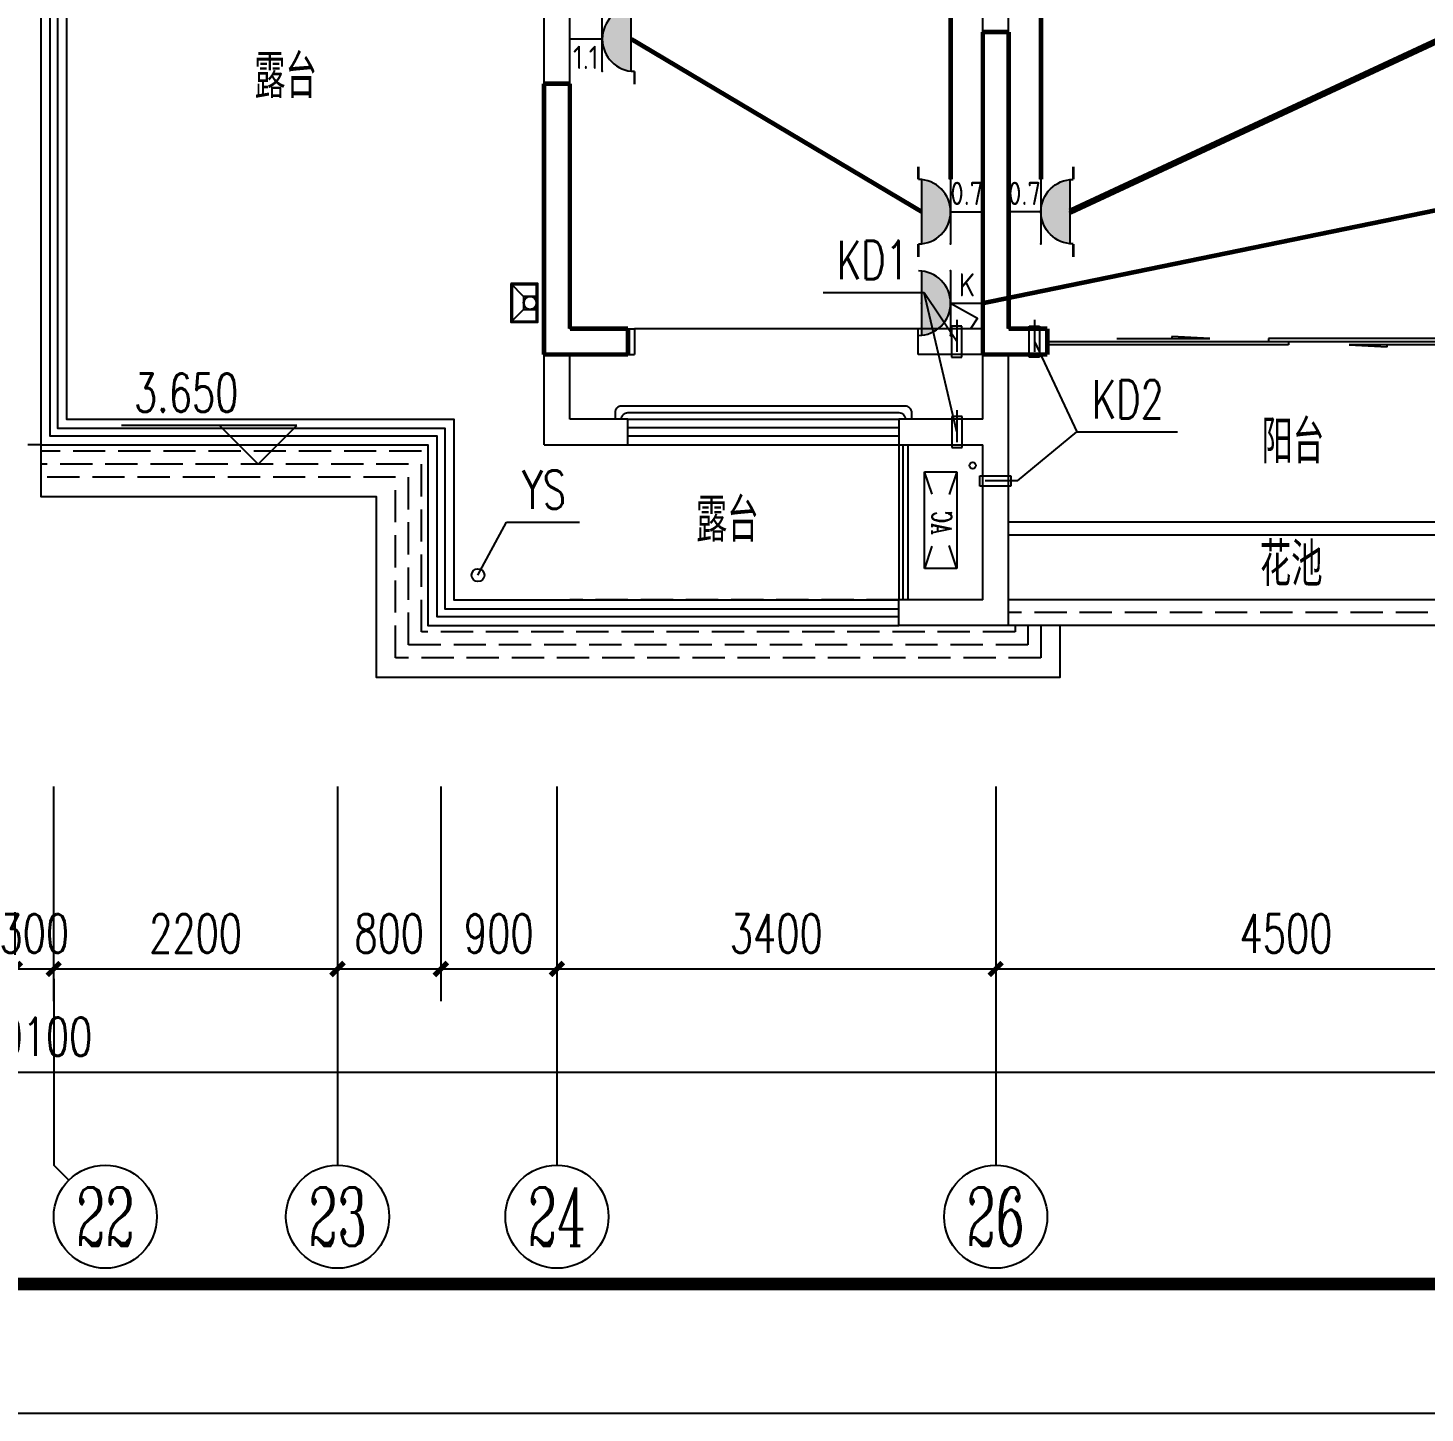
# Model space of a CAD drawing. Extents: x -993182 to -819982, y 169304 to 600104.
# Drawn here: x -954348 to -943521, y 362504 to 373238 of the extents above; entities that cross this region are included whole.
import ezdxf
from ezdxf.enums import TextEntityAlignment as Align

# ---------------------------------------------------------------- set-up
doc = ezdxf.new("R2010")
doc.units = 0
doc.header["$LTSCALE"] = 1000
doc.header["$MEASUREMENT"] = 0
doc.linetypes.add('DASH', pattern=[0.35, 0.25, -0.1])
for name, color, linetype in [('AXIS', 3, 'Continuous'), ('AXIS_TEXT', 7, 'Continuous'), ('DIM_ELEV', 3, 'Continuous'), ('DIM_LEAD', 3, 'Continuous'), ('EQUIP-插座', 3, 'Continuous'), ('kan', 146, 'Continuous'), ('KTIAO', 124, 'Continuous'), ('PUB_TEXT', 7, 'Continuous'), ('PUB_TITLE', 146, 'Continuous'), ('WALL', 4, 'Continuous'), ('WINDOW', 2, 'Continuous'), ('WIRE-插座', 5, 'Continuous'), ('冷凝水管', 6, 'Continuous'), ('屋面', 139, 'Continuous'), ('栏杆', 169, 'Continuous'), ('空调、空调洞', 66, 'Continuous'), ('面层', 215, 'Continuous')]:
    doc.layers.add(name, color=color, linetype=linetype)
doc.layers.add('RENDERING', color=125, linetype='Continuous', lineweight=13)
doc.styles.add('_ROMANC', font='romanc__.ttf', dxfattribs={"width": 0.700005})
doc.styles.add('_TCH_AXIS', font='COMPLEX', dxfattribs={"bigfont": 'GBCBIG'})
doc.styles.add('_TCH_DIM', font='SIMPLEX', dxfattribs={"bigfont": 'GBCBIG'})
doc.styles.add('_TCH_DIM_T3', font='SIMPLEX', dxfattribs={"width": 0.705882, "bigfont": 'GBCBIG'})
doc.styles.add('_TCH_LABEL', font='COMPLEX', dxfattribs={"bigfont": 'GBCBIG'})
doc.styles.add('_TEL_ATTDEF', font='GBENOR', dxfattribs={"width": 0.8, "height": 3, "bigfont": 'GBCBIG'})
doc.styles.add('COMPLEX', font='COMPLEX')
doc.styles.add('DIM_FONT', font='simplex_.ttf', dxfattribs={"width": 0.7, "bigfont": 'GBCBIG'})
doc.styles.get("Standard").update_dxf_attribs({"font": 'gbenor.shx', "bigfont": 'gbcbig.shx'})
doc.dimstyles.new('_TCH_ARCH&&100', dxfattribs={"dimtxt": 297.5, "dimasz": 100, "dimexe": 250, "dimexo": 300, "dimgap": 126.25, "dimtad": 1, "dimdec": 0, "dimzin": 0, "dimdsep": 46, "dimtxsty": '_TCH_DIM_T3', "dimblk": 'ARCHTICK', "dimcen": 0.09, "dimclrt": 7, "dimazin": 2, "dimtfac": 1, "dimtdec": 0, "dimtix": 1, "dimtmove": 2, "dimatfit": 3, "dimfxl": 0, "dimtolj": 1, "dimtzin": 0, "dimarcsym": 0})

# ---------------------------------------------------------------- blocks, each defined once
blk = doc.blocks.new('90304092557924')
at = {"layer": 'KTIAO'}
for p, q in [((-375, 125), (-198, 66)), ((-375, 125), (-375, -125)), ((375, 125), (-375, 125)), ((375, 125), (198, 66)), ((375, -125), (375, 125)), ((-203, -68), (-375, -125)), ((200, -67), (375, -125)), ((-375, -125), (375, -125))]:
    blk.add_line(p, q, dxfattribs=at)
at = {"layer": 'KTIAO', "style": '_ROMANC', "width": 0.7}
blk.add_text('AC', height=148.6, dxfattribs=at).set_placement((-113, -66))
at = {"layer": 'KTIAO', "style": 'DIM_FONT', "oblique": 0, "width": 0.6, "flags": 9}
for tag in ['XSIZE', 'YSIZE']:
    blk.add_attdef(tag, (-375, -125), '', height=0.5, dxfattribs=at)
blk = doc.blocks.new('TRHH')
at = {"color": 6}
blk.add_circle((-230201, -471151), 50, dxfattribs=at)
blk = doc.blocks.new('A$C72BA2012')
at = {"color": 6}
for p, q in [((100, 200), (0, 300)), ((11, 290), (10, 290)), ((10, 290), (10, 10)), ((200, 290), (10, 290)), ((200, 10), (200, 290)), ((100, 100), (0, 0)), ((10, 10), (200, 10))]:
    blk.add_line(p, q, dxfattribs=at)
blk.add_lwpolyline([(0, 300), (0, 0), (210, 0), (210, 300), (0, 300)], dxfattribs=at)
blk.add_lwpolyline([(200, 100), (200, 200), (100, 200), (100, 100)], close=True, dxfattribs=at)
blk.add_circle((150, 150), 50, dxfattribs=at)
blk = doc.blocks.new('q2')
at = {"color": 3, "const_width": 35}
for points in [[(-492446, -372541), (-492446, -370041)], [(-492446, -370041), (-492246, -370041)], [(-492246, -372341), (-492246, -370041)], [(-495846, -372541), (-495846, -370441)], [(-495846, -370441), (-495646, -370441)], [(-495646, -372341), (-495646, -370441)], [(-495646, -372341), (-495196, -372341)], [(-495196, -372341), (-495196, -372541)], [(-492246, -372341), (-491946, -372341)], [(-491946, -372341), (-491946, -372541)], [(-495846, -372541), (-495196, -372541)], [(-492446, -372541), (-491946, -372541)]]:
    blk.add_lwpolyline(points, dxfattribs=at)
blk = doc.blocks.new('A$C06D6341B')
at = {"layer": '空调、空调洞', "linetype": 'DASH'}
for p, q in [((40, 0), (40, 340)), ((80, 290), (0, 290)), ((0, 290), (0, 50)), ((80, 50), (80, 290)), ((0, 50), (80, 50))]:
    blk.add_line(p, q, dxfattribs=at)
blk = doc.blocks.new('kt')
at = {"layer": 'DIM_LEAD'}
for p, q in [((-410699, -797925), (-411480, -797925)), ((-410444, -799004), (-410699, -797925)), ((-410444, -799004), (-410699, -797925)), ((-410444, -799004), (-410699, -797925)), ((-410444, -799004), (-410699, -797925)), ((-410444, -799004), (-410699, -797925)), ((-410446, -798304), (-410699, -797925)), ((-409844, -798304), (-409515, -799004)), ((-409844, -798304), (-409515, -799004)), ((-409844, -798304), (-409515, -799004)), ((-409844, -798304), (-409515, -799004)), ((-409844, -798304), (-409515, -799004)), ((-409976, -799384), (-409515, -799004)), ((-409515, -799004), (-408734, -799004))]:
    blk.add_line(p, q, dxfattribs=at)
at = {"layer": '冷凝水管'}
blk.add_circle((-410322, -799264, -76424), 25, dxfattribs=at)
at = {"layer": '空调、空调洞', "rotation": 180}
for p in [(-410406, -798134, -76424), (-410404, -798834, -76424)]:
    blk.add_blockref('A$C06D6341B', p, dxfattribs=at)
at = {"layer": '空调、空调洞', "xscale": -1}
for p, rotation in [((-409884, -798134, -76424), 180), ((-409976, -799344, -76424), 90)]:
    blk.add_blockref('A$C06D6341B', p, dxfattribs=dict(at, rotation=rotation))
at = {"layer": 'DIM_LEAD', "color": 7, "style": '_TCH_DIM', "width": 0.705882}
for s, p in [('KD1', (-411375, -797820)), ('KD2', (-409399, -798899))]:
    blk.add_text(s, height=297.5, dxfattribs=at).set_placement(p)
blk = doc.blocks.new('$DorLib2D$00000131')
at = {"color": 0, "linetype": 'Continuous'}
for p, q in [((0.15, 0.125), (0.2319, 0.1973)), ((0.2319, 0.1973), (0.2319, 0.125)), ((-0.5, 0.125), (-0.5, 0)), ((0.0192, 0.125), (-0.5, 0.125)), ((0.0192, 0), (0.0192, 0.125)), ((0.35, 0.125), (0.15, 0.125)), ((-0.5, 0), (0.0192, 0)), ((-0.024, 0), (0.5, 0)), ((-0.024, -0.125), (-0.024, 0)), ((0.5, 0), (0.5, -0.125)), ((-0.35, -0.125), (-0.15, -0.125)), ((-0.2319, -0.1973), (-0.2319, -0.125)), ((-0.15, -0.125), (-0.2319, -0.1973)), ((0.5, -0.125), (-0.024, -0.125))]:
    blk.add_line(p, q, dxfattribs=at)
blk = doc.blocks.new('$WINLIB2D$00000001')
at = {"color": 0}
for points in [[(-0.5, 0.5), (-0.5, -0.5)], [(-0.5, 0.5), (0.5, 0.5)], [(0.5, -0.5), (0.5, 0.5)], [(0.5, 0.1667), (-0.5, 0.1667)], [(0.5, -0.1667), (-0.5, -0.1667)], [(-0.5, -0.5), (0.5, -0.5)]]:
    blk.add_lwpolyline(points, dxfattribs=at)
blk = doc.blocks.new('_AXISO')
blk.add_circle((0, 0), 0.5)
at = {"layer": 'AXIS_TEXT', "style": 'COMPLEX', "width": 1.041667}
blk.add_attdef('A', text='', height=0.56, dxfattribs=at).set_placement((-0.25, -0.28), (0.25, -0.28), align=Align.FIT)
blk = doc.blocks.new('_ArchTick')
at = {"color": 0, "linetype": 'ByBlock', "const_width": 0.4}
blk.add_lwpolyline([(-0.5, -0.5), (0.5, 0.5)], dxfattribs=at)
blk = doc.blocks.new('*D786')
at = {"layer": 'AXIS', "color": 0, "lineweight": -2}
for p, q in [((-345509, -376960), (-345509, -379424)), ((-285409, -376960), (-285409, -379424)), ((-345509, -379174), (-285409, -379174))]:
    blk.add_line(p, q, dxfattribs=at)
at = {"layer": 'Defpoints', "color": 0}
for p in [(-345509, -376660), (-285409, -376660), (-285409, -379174)]:
    blk.add_point(p, dxfattribs=at)
at = {"layer": 'AXIS', "color": 0, "lineweight": -2, "xscale": 100, "yscale": 100, "zscale": 100, "rotation": 180}
blk.add_blockref('_ArchTick', (-345509, -379174), dxfattribs=at)
at = {"layer": 'AXIS', "color": 0, "lineweight": -2, "xscale": 100, "yscale": 100, "zscale": 100}
blk.add_blockref('_ArchTick', (-285409, -379174), dxfattribs=at)
at = {"layer": 'AXIS', "color": 7, "insert": (-315459, -378899), "char_height": 297.5, "attachment_point": 5, "style": '_TCH_DIM_T3'}
blk.add_mtext('\\A1;60100', dxfattribs=at)
blk = doc.blocks.new('*D800')
at = {"layer": 'AXIS', "color": 0, "lineweight": -2}
for p, q in [((-315609, -376960), (-315609, -378624)), ((-315309, -376960), (-315309, -378624)), ((-315609, -378374), (-315709, -378374)), ((-315609, -378374), (-315309, -378374)), ((-315309, -378374), (-315209, -378374))]:
    blk.add_line(p, q, dxfattribs=at)
at = {"layer": 'Defpoints', "color": 0}
for p in [(-315609, -376660), (-315309, -376660), (-315309, -378374)]:
    blk.add_point(p, dxfattribs=at)
at = {"layer": 'AXIS', "color": 0, "lineweight": -2, "xscale": 100, "yscale": 100, "zscale": 100}
blk.add_blockref('_ArchTick', (-315609, -378374), dxfattribs=at)
at = {"layer": 'AXIS', "color": 0, "lineweight": -2, "xscale": 100, "yscale": 100, "zscale": 100, "rotation": 180}
blk.add_blockref('_ArchTick', (-315309, -378374), dxfattribs=at)
at = {"layer": 'AXIS', "color": 7, "insert": (-315459, -378099), "char_height": 297.5, "attachment_point": 5, "style": '_TCH_DIM_T3'}
blk.add_mtext('\\A1;300', dxfattribs=at)
blk = doc.blocks.new('*D801')
at = {"layer": 'AXIS', "color": 0, "lineweight": -2}
for p, q in [((-315309, -376960), (-315309, -378624)), ((-313109, -376960), (-313109, -378624)), ((-315309, -378374), (-313109, -378374))]:
    blk.add_line(p, q, dxfattribs=at)
at = {"layer": 'Defpoints', "color": 0}
for p in [(-315309, -376660), (-313109, -376660), (-313109, -378374)]:
    blk.add_point(p, dxfattribs=at)
at = {"layer": 'AXIS', "color": 0, "lineweight": -2, "xscale": 100, "yscale": 100, "zscale": 100, "rotation": 180}
blk.add_blockref('_ArchTick', (-315309, -378374), dxfattribs=at)
at = {"layer": 'AXIS', "color": 0, "lineweight": -2, "xscale": 100, "yscale": 100, "zscale": 100}
blk.add_blockref('_ArchTick', (-313109, -378374), dxfattribs=at)
at = {"layer": 'AXIS', "color": 7, "insert": (-314209, -378099), "char_height": 297.5, "attachment_point": 5, "style": '_TCH_DIM_T3'}
blk.add_mtext('\\A1;2200', dxfattribs=at)
blk = doc.blocks.new('*D802')
at = {"layer": 'AXIS', "color": 0, "lineweight": -2}
for p, q in [((-313109, -376960), (-313109, -378624)), ((-312309, -376960), (-312309, -378624)), ((-313109, -378374), (-312309, -378374))]:
    blk.add_line(p, q, dxfattribs=at)
at = {"layer": 'Defpoints', "color": 0}
for p in [(-313109, -376660), (-312309, -376660), (-312309, -378374)]:
    blk.add_point(p, dxfattribs=at)
at = {"layer": 'AXIS', "color": 0, "lineweight": -2, "xscale": 100, "yscale": 100, "zscale": 100, "rotation": 180}
blk.add_blockref('_ArchTick', (-313109, -378374), dxfattribs=at)
at = {"layer": 'AXIS', "color": 0, "lineweight": -2, "xscale": 100, "yscale": 100, "zscale": 100}
blk.add_blockref('_ArchTick', (-312309, -378374), dxfattribs=at)
at = {"layer": 'AXIS', "color": 7, "insert": (-312709, -378099), "char_height": 297.5, "attachment_point": 5, "style": '_TCH_DIM_T3'}
blk.add_mtext('\\A1;800', dxfattribs=at)
blk = doc.blocks.new('*D803')
at = {"layer": 'AXIS', "color": 0, "lineweight": -2}
for p, q in [((-312309, -376960), (-312309, -378624)), ((-311409, -376960), (-311409, -378624)), ((-312309, -378374), (-311409, -378374))]:
    blk.add_line(p, q, dxfattribs=at)
at = {"layer": 'Defpoints', "color": 0}
for p in [(-312309, -376660), (-311409, -376660), (-311409, -378374)]:
    blk.add_point(p, dxfattribs=at)
at = {"layer": 'AXIS', "color": 0, "lineweight": -2, "xscale": 100, "yscale": 100, "zscale": 100, "rotation": 180}
blk.add_blockref('_ArchTick', (-312309, -378374), dxfattribs=at)
at = {"layer": 'AXIS', "color": 0, "lineweight": -2, "xscale": 100, "yscale": 100, "zscale": 100}
blk.add_blockref('_ArchTick', (-311409, -378374), dxfattribs=at)
at = {"layer": 'AXIS', "color": 7, "insert": (-311859, -378099), "char_height": 297.5, "attachment_point": 5, "style": '_TCH_DIM_T3'}
blk.add_mtext('\\A1;900', dxfattribs=at)
blk = doc.blocks.new('*D804')
at = {"layer": 'AXIS', "color": 0, "lineweight": -2}
for p, q in [((-311409, -376960), (-311409, -378624)), ((-308009, -376960), (-308009, -378624)), ((-311409, -378374), (-308009, -378374))]:
    blk.add_line(p, q, dxfattribs=at)
at = {"layer": 'Defpoints', "color": 0}
for p in [(-311409, -376660), (-308009, -376660), (-308009, -378374)]:
    blk.add_point(p, dxfattribs=at)
at = {"layer": 'AXIS', "color": 0, "lineweight": -2, "xscale": 100, "yscale": 100, "zscale": 100, "rotation": 180}
blk.add_blockref('_ArchTick', (-311409, -378374), dxfattribs=at)
at = {"layer": 'AXIS', "color": 0, "lineweight": -2, "xscale": 100, "yscale": 100, "zscale": 100}
blk.add_blockref('_ArchTick', (-308009, -378374), dxfattribs=at)
at = {"layer": 'AXIS', "color": 7, "insert": (-309709, -378099), "char_height": 297.5, "attachment_point": 5, "style": '_TCH_DIM_T3'}
blk.add_mtext('\\A1;3400', dxfattribs=at)
blk = doc.blocks.new('*D805')
at = {"layer": 'AXIS', "color": 0, "lineweight": -2}
for p, q in [((-308009, -376960), (-308009, -378624)), ((-303509, -376960), (-303509, -378624)), ((-308009, -378374), (-303509, -378374))]:
    blk.add_line(p, q, dxfattribs=at)
at = {"layer": 'Defpoints', "color": 0}
for p in [(-308009, -376660), (-303509, -376660), (-303509, -378374)]:
    blk.add_point(p, dxfattribs=at)
at = {"layer": 'AXIS', "color": 0, "lineweight": -2, "xscale": 100, "yscale": 100, "zscale": 100, "rotation": 180}
blk.add_blockref('_ArchTick', (-308009, -378374), dxfattribs=at)
at = {"layer": 'AXIS', "color": 0, "lineweight": -2, "xscale": 100, "yscale": 100, "zscale": 100}
blk.add_blockref('_ArchTick', (-303509, -378374), dxfattribs=at)
at = {"layer": 'AXIS', "color": 7, "insert": (-305759, -378099), "char_height": 297.5, "attachment_point": 5, "style": '_TCH_DIM_T3'}
blk.add_mtext('\\A1;4500', dxfattribs=at)
blk = doc.blocks.new('$equip$00003134')
h = blk.add_hatch(color=256)
h.dxf.hatch_style = 1
h.paths.add_polyline_path([(-0.498, 0.95, 0.904534), (0.497, 0.95)])
for p, q in [((0.497, 0.95), (-0.498, 0.95)), ((0.5, 0.5), (-0.5, 0.5)), ((0, 0.5), (0, 0))]:
    blk.add_line(p, q)
at = {"const_width": 0.04}
for points in [[(-0.5, 1), (-0.7, 1)], [(0.5, 1), (0.7, 1)]]:
    blk.add_lwpolyline(points, dxfattribs=at)
blk.add_arc((0, 1), 0.5, 180, 0)
for p in [(0, 0.95), (-0.5, 0.5), (0.5, 0.5), (0, 0)]:
    blk.add_point(p)
at = {"color": 7, "style": '_TCH_LABEL'}
blk.add_attdef('$TEXT$', text='', height=0.36, dxfattribs=at).set_placement((0.284, 0.247), align=Align.MIDDLE_CENTER)
at = {"color": 7, "style": '_TCH_LABEL', "flags": 1}
blk.add_attdef('A', text='', height=0.000025, dxfattribs=at).set_placement((0, 0), align=Align.MIDDLE_CENTER)
blk = doc.blocks.new('$equip$00003156')
h = blk.add_hatch(color=256)
h.dxf.hatch_style = 1
h.paths.add_polyline_path([(-0.498, 0.95, 0.904534), (0.497, 0.95)])
for p, q in [((0.497, 0.95), (-0.498, 0.95)), ((0.5, 0.5), (-0.5, 0.5)), ((0, 0.5), (-0.23, 0.084)), ((0, 0.5), (0, 0)), ((-0.23, 0.084), (-0.397, 0.193))]:
    blk.add_line(p, q)
blk.add_arc((0, 1), 0.5, 180, 0)
for p in [(0, 0.95), (-0.5, 0.5), (0.5, 0.5), (0, 0)]:
    blk.add_point(p)
at = {"color": 7, "style": '_TCH_LABEL'}
blk.add_attdef('$TEXT$', text='', height=0.36, dxfattribs=at).set_placement((0.284, 0.247), align=Align.MIDDLE_CENTER)
at = {"color": 7, "style": '_TCH_LABEL', "flags": 1}
blk.add_attdef('A', text='', height=0.000025, dxfattribs=at).set_placement((0, 0), align=Align.MIDDLE_CENTER)
blk = doc.blocks.new('5#、7#楼参照')
blk.add_lwpolyline([(-315408.8, -374312), (-315508.8, -374312)])
at = {"color": 6}
blk.add_circle((-312020.8, -375322), 50, dxfattribs=at)
at = {"layer": 'AXIS'}
for p, q in [((-315308.8, -378451.5), (-315308.8, -379893.6)), ((-313108.8, -378451.5), (-313108.8, -379893.6)), ((-311408.8, -378451.5), (-311408.8, -379893.6)), ((-308008.8, -378451.5), (-308008.8, -379893.6)), ((-315191.6, -380010.8), (-315308.8, -379893.6))]:
    blk.add_line(p, q, dxfattribs=at)
at = {"layer": 'DIM_ELEV'}
for p, q in [((-313425, -374162), (-314783, -374162)), ((-313725, -374462), (-314025, -374162)), ((-313725, -374462), (-313425, -374162))]:
    blk.add_line(p, q, dxfattribs=at)
at = {"layer": 'DIM_LEAD'}
for p, q in [((-312020.8, -375322), (-311799.1, -374912)), ((-311799.1, -374912), (-311235.2, -374912))]:
    blk.add_line(p, q, dxfattribs=at)
at = {"layer": 'kan'}
blk.add_line((-308758.8, -374312), (-308758.8, -375512), dxfattribs=at)
for points in [[(-313208.8, -366912), (-315408.8, -366912), (-315408.8, -374312), (-312408.8, -374312), (-312408.8, -375712), (-308758.8, -375712)], [(-313208.8, -367112), (-315208.8, -367112), (-315208.8, -374112), (-312208.8, -374112), (-312208.8, -375512), (-308758.8, -375512)], [(-303608.8, -375512), (-307908.8, -375512)], [(-303608.8, -375712), (-307908.8, -375712)]]:
    blk.add_lwpolyline(points, dxfattribs=at)
at = {"layer": 'kan', "color": 124, "elevation": 0}
for points in [[(-303608.8, -374912), (-307908.8, -374912), (-307908.8, -374912)], [(-303608.8, -375012), (-307908.8, -375012)]]:
    blk.add_lwpolyline(points, dxfattribs=at)
at = {"layer": 'kan', "linetype": 'DASH'}
for points in [[(-308758.8, -375512), (-311308.8, -375512)], [(-303608.8, -375612), (-307908.8, -375612)]]:
    blk.add_lwpolyline(points, dxfattribs=at)
at = {"layer": 'PUB_TITLE'}
blk.add_lwpolyline([(-354342.7, -381815.5), (-270242.7, -381815.5), (-270242.7, -322415.5), (-354342.7, -322415.5)], close=True, dxfattribs=at)
at = {"layer": 'PUB_TITLE', "const_width": 100}
blk.add_lwpolyline([(-351842.7, -380815.5), (-271242.7, -380815.5), (-271242.7, -323415.5), (-351842.7, -323415.5)], close=True, dxfattribs=at)
at = {"layer": 'WALL'}
for p, q in [((-308108.8, -373412), (-308108.8, -368312)), ((-307908.8, -373412), (-307908.8, -368312)), ((-311308.8, -373412), (-311308.8, -370212)), ((-311508.8, -373512), (-311508.8, -370312)), ((-311308.8, -373412), (-310808.8, -373412)), ((-310808.8, -373412), (-310808.8, -373612)), ((-308108.8, -373412), (-308608.8, -373412)), ((-308608.8, -373612), (-308608.8, -373412)), ((-307608.8, -373412), (-307908.8, -373412)), ((-307608.8, -373612), (-307608.8, -373412)), ((-311508.8, -374312), (-311508.8, -373512)), ((-311308.8, -374112), (-311308.8, -373612)), ((-311308.8, -373612), (-310808.8, -373612)), ((-308108.8, -373612), (-308608.8, -373612)), ((-308108.8, -374112), (-308108.8, -373612)), ((-307908.8, -373612), (-307608.8, -373612)), ((-307908.8, -374212), (-307908.8, -373612)), ((-310858.8, -374112), (-311308.8, -374112)), ((-310858.8, -374312), (-310858.8, -374112)), ((-308108.8, -374112), (-308758.8, -374112)), ((-308758.8, -374112), (-308758.8, -374312)), ((-307908.8, -375712), (-307908.8, -374212)), ((-311508.8, -374312), (-310858.8, -374312)), ((-308758.8, -374312), (-308108.8, -374312)), ((-308108.8, -375512), (-308108.8, -374312)), ((-308108.8, -375512), (-308758.8, -375512)), ((-308758.8, -375712), (-308758.8, -375512)), ((-307908.8, -375712), (-308758.8, -375712))]:
    blk.add_line(p, q, dxfattribs=at)
at = {"layer": 'WINDOW'}
blk.add_line((-308608.8, -373412), (-310808.8, -373412), dxfattribs=at)
at = {"layer": '屋面', "color": 190}
blk.add_lwpolyline([(-315408.8, -374312), (-315408.8, -374712), (-312808.8, -374712), (-312808.8, -376112), (-307508.8, -376112), (-307508.8, -375712)], dxfattribs=at)
at = {"layer": '屋面', "color": 190, "linetype": 'DASH'}
for points in [[(-307858.8, -375712), (-307858.8, -375762), (-312458.8, -375762), (-312458.8, -374362), (-315408.8, -374362)], [(-307758.8, -375712), (-307758.8, -375862), (-312558.8, -375862), (-312558.8, -374462), (-315408.8, -374462)], [(-307658.8, -375712), (-307658.8, -375962), (-312658.8, -375962), (-312658.8, -374562), (-315408.8, -374562)]]:
    blk.add_lwpolyline(points, dxfattribs=at)
at = {"layer": '栏杆'}
for p, q in [((-308728.8, -374312), (-308728.8, -375512)), ((-308688.8, -374312), (-308688.8, -375512))]:
    blk.add_line(p, q, dxfattribs=at)
for points in [[(-313208.8, -366982), (-315338.8, -366982), (-315338.8, -374242), (-312338.8, -374242), (-312338.8, -375642), (-308758.8, -375642)], [(-313208.8, -367042), (-315278.8, -367042), (-315278.8, -374182), (-312278.8, -374182), (-312278.8, -375582), (-308758.8, -375582)]]:
    blk.add_lwpolyline(points, dxfattribs=at)
for points in [[(-308658.8, -374112), (-308658.8, -374062, 0.4142136), (-308708.8, -374012), (-310908.8, -374012, 0.4142136), (-310958.8, -374062), (-310958.8, -374112)], [(-310908.8, -374112), (-310908.8, -374112, -0.4142136), (-310858.8, -374062), (-308758.8, -374062, -0.4142136), (-308708.8, -374112), (-308708.8, -374112)]]:
    blk.add_lwpolyline(points, format="xyb", dxfattribs=at)
at = {"color": 6, "xscale": -1}
blk.add_blockref('TRHH', (-541817.6, 97938.9), dxfattribs=at)
at = {"color": 6}
blk.add_blockref('A$C72BA2012', (-311767, -373362), dxfattribs=at)
at = {"layer": 'AXIS'}
ref = blk.add_blockref('_AXISO', (-314908.8, -380293.6), dxfattribs=dict(at, xscale=800, yscale=800, zscale=800))
ref.add_attrib('A', '22', dxfattribs={"layer": 'AXIS_TEXT', "height": 452.55, "style": '_TCH_AXIS', "width": 0.617647}).set_placement((-315135.1, -380519.9), (-314682.5, -380519.9), align=Align.FIT)
ref = blk.add_blockref('_AXISO', (-313108.8, -380293.6), dxfattribs=dict(at, xscale=800, yscale=800, zscale=800))
ref.add_attrib('A', '23', dxfattribs={"layer": 'AXIS_TEXT', "height": 452.55, "style": '_TCH_AXIS', "width": 0.617647}).set_placement((-313335.1, -380519.9), (-312882.5, -380519.9), align=Align.FIT)
ref = blk.add_blockref('_AXISO', (-311408.8, -380293.6), dxfattribs=dict(at, xscale=800, yscale=800, zscale=800))
ref.add_attrib('A', '24', dxfattribs={"layer": 'AXIS_TEXT', "height": 452.55, "style": '_TCH_AXIS', "width": 0.583333}).set_placement((-311635.1, -380519.9), (-311182.5, -380519.9), align=Align.FIT)
ref = blk.add_blockref('_AXISO', (-308008.8, -380293.6), dxfattribs=dict(at, xscale=800, yscale=800, zscale=800))
ref.add_attrib('A', '26', dxfattribs={"layer": 'AXIS_TEXT', "height": 452.55, "style": '_TCH_AXIS', "width": 0.617647}).set_placement((-308235.1, -380519.9), (-307782.5, -380519.9), align=Align.FIT)
at = {"layer": 'RENDERING', "xscale": -1, "rotation": 270}
blk.add_blockref('90304092557924', (-308434.9, -374895), dxfattribs=at)
at = {"layer": 'WINDOW', "xscale": 3600, "yscale": -200, "zscale": 3600}
blk.add_blockref('$DorLib2D$00000131', (-305808.8, -373512), dxfattribs=at)
at = {"layer": 'WINDOW', "xscale": 2100, "yscale": -200, "zscale": 2100, "rotation": 359.9999999999843}
blk.add_blockref('$WINLIB2D$00000001', (-309808.8, -374212), dxfattribs=at)
at = {"layer": '面层'}
for name, p in [('q2', (184337.3, -1071)), ('kt', (102134.9, 424792.1))]:
    blk.add_blockref(name, p, dxfattribs=at)
at = {"layer": 'DIM_ELEV', "color": 7, "style": '_TCH_DIM', "width": 0.705882}
blk.add_text('3.650', height=297.5, dxfattribs=at).set_placement((-314687, -374057))
at = {"layer": 'DIM_LEAD', "color": 7, "style": '_TCH_DIM', "width": 0.705882}
blk.add_text('YS', height=297.5, dxfattribs=at).set_placement((-311680.2, -374807))
at = {"layer": 'AXIS'}
for p1, p2, distance, picture, middle in [((-345508.8, -376660), (-285408.8, -376660), -2513.6, '*D786', (-315458.8, -378898.6)), ((-315608.8, -376660), (-315308.8, -376660), -1713.6, '*D800', (-315458.8, -378098.6)), ((-315308.8, -376660), (-313108.8, -376660), -1713.6, '*D801', (-314208.8, -378098.6)), ((-313108.8, -376660), (-312308.8, -376660), -1713.6, '*D802', (-312708.8, -378098.6)), ((-312308.8, -376660), (-311408.8, -376660), -1713.6, '*D803', (-311858.8, -378098.6)), ((-311408.8, -376660), (-308008.8, -376660), -1713.6, '*D804', (-309708.8, -378098.6)), ((-308008.8, -376660), (-303508.8, -376660), -1713.6, '*D805', (-305758.8, -378098.6))]:
    dim = blk.add_aligned_dim(p1=p1, p2=p2, distance=distance, dimstyle='_TCH_ARCH&&100', dxfattribs=at)
    dim.commit()
    dim.dimension.update_dxf_attribs({"geometry": picture, "text_midpoint": middle})

msp = doc.modelspace()

# ---------------------------------------------------------------- linework, layer by layer
at = {"layer": 'WIRE-插座', "linetype": 'Continuous', "elevation": 0}
for points, const_width in [([(-947198, 372064), (-947198, 374288)], 35), ([(-946498, 372064), (-946498, 374288)], 35), ([(-949673, 373152), (-947423, 371814)], 35), ([(-946273, 371814), (-943398, 373152)], 50), ([(-946948, 371105), (-942248, 372069)], 35)]:
    msp.add_lwpolyline(points, dxfattribs=dict(at, const_width=const_width))

# ---------------------------------------------------------------- block references
at = {"layer": 'EQUIP-插座'}
ref = msp.add_blockref('$equip$00003134', (-950148, 373152, 0), dxfattribs=dict(at, xscale=500, yscale=500, zscale=500, rotation=270))
ref.add_attrib('$TEXT$', '1.1', dxfattribs={"layer": '0', "color": 7, "height": 180, "style": '_TEL_ATTDEF'}).set_placement((-950025, 373010, 0), align=Align.MIDDLE_CENTER)
ref = msp.add_blockref('$equip$00003134', (-946948, 371814, 0), dxfattribs=dict(at, xscale=500, yscale=500, zscale=500, rotation=90))
ref.add_attrib('$TEXT$', '0.7', dxfattribs={"layer": '0', "color": 7, "height": 180, "style": '_TEL_ATTDEF'}).set_placement((-947072, 371956, 0), align=Align.MIDDLE_CENTER)
ref = msp.add_blockref('$equip$00003134', (-946748, 371814, 0), dxfattribs=dict(at, xscale=-500.0000000000003, yscale=500.0000000000001, zscale=500, rotation=269.9999995394175))
ref.add_attrib('$TEXT$', '0.7', dxfattribs={"layer": '0', "color": 7, "height": 180, "rotation": 360, "style": '_TEL_ATTDEF'}).set_placement((-946625, 371956, 0), align=Align.MIDDLE_CENTER)
ref = msp.add_blockref('$equip$00003156', (-946948, 371105, 0), dxfattribs=dict(at, xscale=500, yscale=500, zscale=500, rotation=90))
ref.add_attrib('$TEXT$', 'K', dxfattribs={"layer": '0', "color": 7, "height": 180, "style": '_TEL_ATTDEF'}).set_placement((-947072, 371247, 0), align=Align.MIDDLE_CENTER)
at = {"layer": '面层'}
msp.add_blockref('5#、7#楼参照', (-638840, 744319), dxfattribs=at)

# ---------------------------------------------------------------- texts
at = {"layer": 'PUB_TEXT'}
for s, p in [('露台', (-952595, 372694)), ('阳台', (-944789, 369863, 0)), ('露台', (-949172, 369256, 0)), ('花池', (-944802, 368912, 0))]:
    msp.add_text(s, height=337.6, dxfattribs=at).set_placement(p)

doc.saveas('drawing.dxf')
